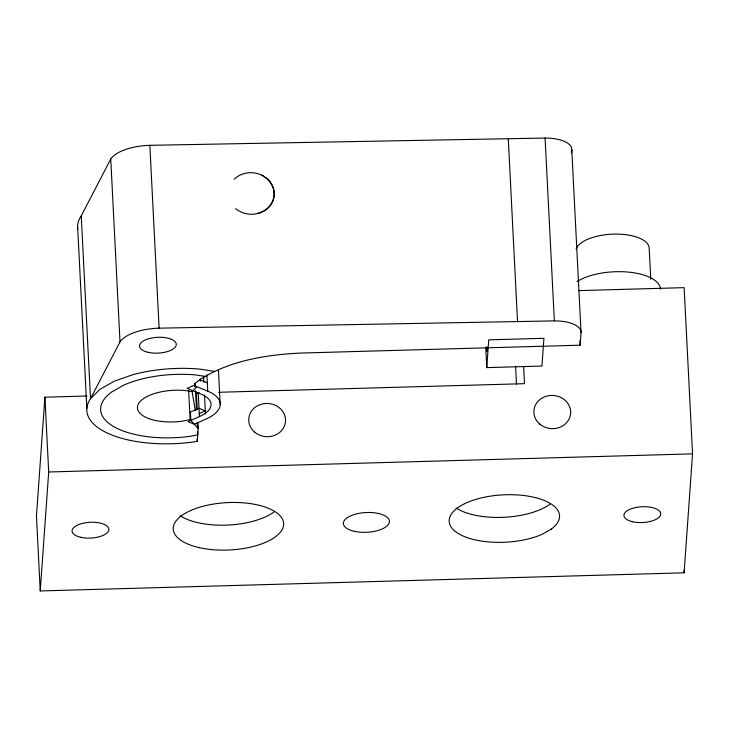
<?xml version="1.0" encoding="UTF-8"?>
<svg xmlns="http://www.w3.org/2000/svg" width="729" height="729" viewBox="0 0 729 729"><rect width="100%" height="100%" fill="white"/><g stroke="black" fill="none" stroke-linecap="round" stroke-linejoin="round"><path stroke-width="1.09" d="M86.906 396.002L44.906 397.196L36.45 516.15L40.241 590.946L684.094 572.821L692.55 453.866L684.13 287.654L578.78 290.607M40.241 590.946L48.697 471.991L44.906 397.196M571.217 151.942A29.169 12.511 -2.9 0 0 545.082 138.054L149.846 145.317A39.612 16.995 -2.9 0 0 110.744 159.031L81.247 215.875L90.514 398.708A87.516 37.534 -2.9 0 0 194.251 441.838L197.286 441.218L198.188 428.452L197.905 422.774M261.757 175.151L261.747 175.279A23.027 20.74 7.3 0 1 274.15 193.067A23.027 20.74 7.3 0 1 263.579 211.264L258.139 213.369M487.218 347.04L486.908 351.369L486.68 346.895M486.772 367.607L488.74 339.851L543.925 338.302L541.957 366.058L486.772 367.607L485.742 347.35M571.563 152.953L571.782 149.819L581.049 332.652L580.156 345.191L299.619 353.091C264.499 354.95 228.168 360.964 198.288 380.675L197.313 381.65A11.454 4.912 -2.9 0 0 194.652 385.185M110.744 159.031L120.003 341.874L90.514 398.708L99.891 389.377L114.325 381.185L132.851 374.697A87.516 37.534 -2.9 0 1 199.427 369.065L214.663 371.389M199.108 413.653L205.323 410.883L199.017 408.258L190.415 412.095L190.834 420.405L198.188 428.452L197.267 422.866M188.638 390.525L190.114 419.622L182.66 421.143A36.851 15.801 -2.9 0 1 137.435 407.119A36.851 15.801 -2.9 0 1 184.838 390.498L192.101 391.601L196.329 387.4L193.868 385.386L187.162 388.375L201.04 394.143A36.851 15.801 -2.9 0 1 199.445 416.569L188.046 421.644L194.351 424.269L205.742 419.193A46.064 19.756 -2.9 0 0 207.738 391.154L206.918 374.888M120.003 341.874A39.612 16.995 -2.9 0 1 159.104 328.159L554.341 320.888A29.169 12.511 -2.9 0 1 581.049 332.652M195.864 392.931L199.272 392.831M218.563 392.284L524.506 383.682L523.65 366.751M48.697 471.991L692.55 453.866M205.696 376.474L195.445 374.906A73.693 31.611 -2.9 0 0 123.784 385.122L111.628 392.02A73.693 31.611 -2.9 0 0 114.471 427.039A73.693 31.611 -2.9 0 0 191.089 436.188L197.732 434.83L197.568 431.44M207.738 391.154L194.88 385.914L194.743 383.281M199.445 379.599L207.318 382.843M192.128 391.601L195.254 410.582M683.975 570.561L684.094 572.821M650.76 279.262L649.22 248.944A36.851 15.81 -2.9 0 0 615.959 234.082A36.851 15.81 -2.9 0 0 576.101 248.935M579.929 340.653L580.156 345.191M545.082 138.054L554.341 320.888M508.295 139.093L517.554 321.926M515.585 366.195L516.496 384.256M218.436 369.749L220.213 404.795M203.601 376.793L203.883 382.47M204.521 394.972L205.487 413.999M200.275 379.025L200.384 381.294M198.215 392.393L199.445 416.569M196.347 392.102L197.213 409.142M195.5 390.744L196.475 409.962M197.222 424.661L197.395 428.051M197.167 438.949L197.286 441.218M149.846 145.317L159.104 328.159M86.842 408.55L77.584 225.708A87.516 37.534 -2.9 0 1 81.247 215.875M194.743 383.618L194.834 385.787M550.049 504.14A55.267 23.711 -2.9 0 1 456.053 507.958M274.113 511.904A55.267 23.711 -2.9 0 1 180.118 515.722M577.076 281.594A46.064 19.756 -2.9 0 1 628.088 272.072A46.064 19.756 -2.9 0 1 660.538 289.203M77.675 228.979A87.516 37.534 -2.9 0 1 77.538 226.792M234.173 179.234A23.027 20.777 4.1 0 1 266.686 178.323A23.027 20.777 4.1 0 1 268.181 207.701A23.027 20.777 4.1 0 1 235.658 208.622M551.315 529.072L542.194 534.248A55.267 23.711 -2.9 0 1 451.925 528.115A55.267 23.711 -2.9 0 1 510.856 494.69A55.267 23.711 -2.9 0 1 551.315 529.072M632.644 521.764A18.425 7.901 -2.9 0 0 660.729 514.118A18.425 7.901 -2.9 0 0 633.619 508.031A18.425 7.901 -2.9 0 0 632.644 521.764M80.773 537.3A18.425 7.901 -2.9 0 0 108.849 529.655A18.425 7.901 -2.9 0 0 81.748 523.568A18.425 7.901 -2.9 0 0 80.773 537.3M199.363 547.67A55.267 23.711 -2.9 0 0 283.617 524.734A55.267 23.711 -2.9 0 0 202.298 506.464A55.267 23.711 -2.9 0 0 199.363 547.67M354.285 531.313A23.027 9.878 -2.9 0 0 389.386 521.754A23.027 9.878 -2.9 0 0 355.506 514.136A23.027 9.878 -2.9 0 0 354.285 531.313M539.852 424.16A18.425 16.621 4.1 0 0 570.251 415.84A18.425 16.621 4.1 0 0 546.695 396.12A18.425 16.621 4.1 0 0 539.852 424.16M254.722 432.188A18.425 16.621 4.1 0 0 285.121 423.868A18.425 16.621 4.1 0 0 261.556 404.148A18.425 16.621 4.1 0 0 254.722 432.188M148.215 352.335A18.425 7.901 -2.9 0 0 176.29 344.689A18.425 7.901 -2.9 0 0 149.19 338.602A18.425 7.901 -2.9 0 0 148.215 352.335"/></g></svg>
